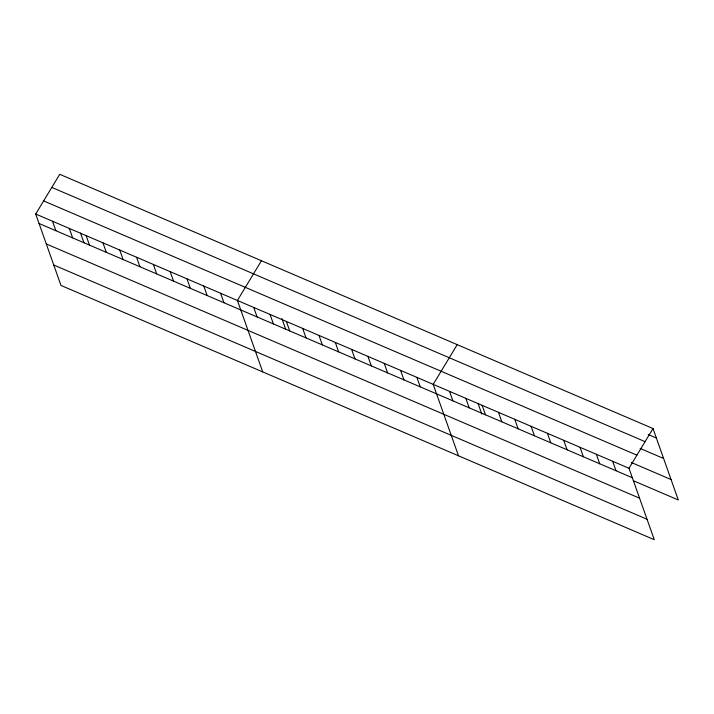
<?xml version="1.0" encoding="UTF-8"?>
<svg xmlns="http://www.w3.org/2000/svg" width="714" height="714" viewBox="0 0 714 714"><rect width="100%" height="100%" fill="white"/><g stroke="black" fill="none" stroke-linecap="round" stroke-linejoin="round"><path stroke-width="1.07" d="M35.7 214.022L628.98 468.268L654.274 539.695L60.993 285.448L35.7 214.022L59.726 174.305L653.007 428.552L678.3 499.978L633.434 480.754M261.44 260.744L237.414 300.46L262.707 371.896M457.219 344.648L433.202 384.364L458.495 455.8M628.98 468.268L653.007 428.552M648.205 434.54L656.362 438.03M51.801 187.407L645.072 441.654M640.146 448.428L663.601 458.477M43.625 200.911L636.906 455.157M631.292 462.494L671.062 479.54M39.056 223.5L632.336 477.746M46.294 243.947L639.574 498.194M53.755 265.01L647.036 519.256M612.666 461.271L616.021 470.758M596.351 454.282L599.706 463.77M580.036 447.294L583.392 456.773M563.721 440.297L567.077 449.784M547.406 433.309L550.762 442.787M531.091 426.312L534.447 435.799M514.776 419.323L518.132 428.811M498.461 412.335L501.817 421.813M482.146 405.338L485.502 414.825M478.032 403.428L481.825 414.129M465.831 398.35L469.187 407.828M449.517 391.352L452.872 400.84M416.887 377.376L420.243 386.854M400.563 370.379L403.928 379.866M384.248 363.39L387.613 372.869M367.933 356.393L371.298 365.88M351.618 349.405L354.983 358.892M335.303 342.417L338.668 351.895M318.988 335.419L322.353 344.907M302.674 328.431L306.038 337.909M286.359 321.443L289.714 330.921M281.905 318.551L285.698 329.261M270.044 314.446L273.4 323.933M253.729 307.457L257.085 316.936M220.608 293.258L223.964 302.745M203.793 286.055L207.158 295.542M186.988 278.853L190.343 288.331M170.173 271.65L173.538 281.129M153.367 264.448L156.723 273.926M136.561 257.245L139.917 266.724M119.747 250.034L123.103 259.521M102.941 242.831L106.297 252.319M86.126 235.629L89.491 245.116M80.539 233.076L83.984 242.814M69.32 228.426L72.676 237.914M52.506 221.224L55.87 230.702"/></g></svg>
